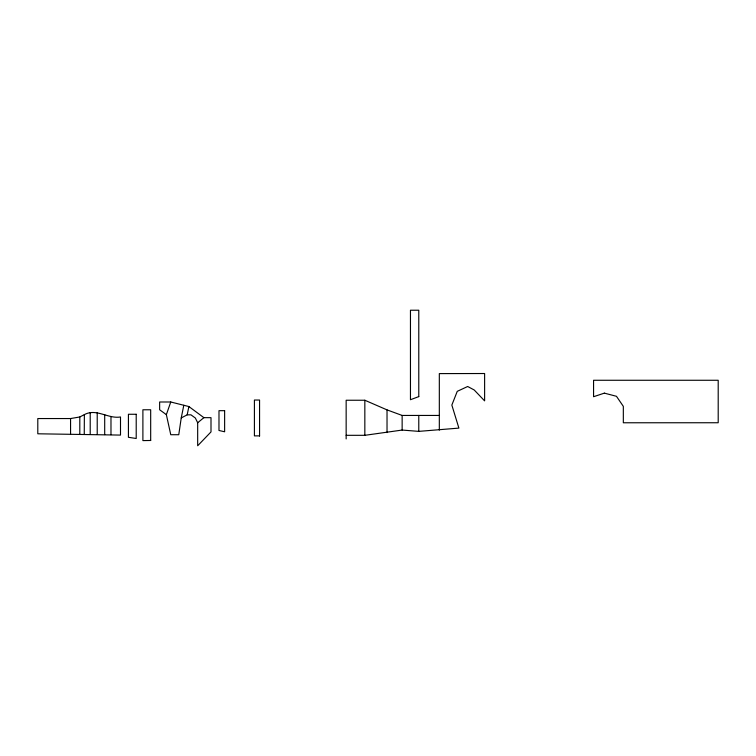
<?xml version="1.0" encoding="UTF-8"?>
<svg xmlns="http://www.w3.org/2000/svg" width="756" height="756" viewBox="0 0 756 756"><rect width="100%" height="100%" fill="white"/><g stroke="black" fill="none" stroke-linecap="round" stroke-linejoin="round"><path stroke-width="1.13" d="M84.256 434.303L84.37 414.6C96.475 408.051 108.165 419.126 120.497 416.972L120.497 435.087L37.8 433.793L37.8 418.55L70.563 418.55L79.805 416.972L84.37 414.6M181.232 417.936L178.766 434.719L170.761 434.719L166.358 414.647L170.761 401.994L188.887 406.548L203.893 417.662L211 417.662L211 431.912L197.675 445.775L197.675 422.755L195.35 418.021L190.956 414.836L187.186 414.836L181.232 417.936L183.812 405.273M187.186 414.836L188.887 406.548M197.675 422.755L203.893 417.662M346.154 435.314L364.836 435.314L402.145 430.06L418.777 431.374L458.892 428.104L451.842 405.074L457.257 391.343L467.671 386.496L474.201 389.973L484.615 400.878L484.615 373.521L439.321 373.606L439.321 430.136M439.321 415.441L402.145 415.441L387.025 409.884L364.836 400.245L346.154 400.245L346.154 438.924M170.761 401.994L159.639 401.994L159.639 409.771L166.358 414.647M259.563 435.872L254.413 435.872L254.413 400.037L259.563 400.037L259.563 436.08M418.777 415.441L418.777 431.374M402.145 415.441L402.145 430.06M387.025 409.884L387.025 432.583M364.836 400.245L364.836 435.314M110.981 416.972L110.981 434.681M104.697 414.6L104.697 434.596M97.222 412.672L97.222 434.483M90.21 412.672L90.21 434.388M79.805 416.972L79.805 434.237M70.563 418.55L70.563 434.105M418.777 396.616L410.461 399.716L410.461 310.225L418.777 310.225L418.777 396.616M604.365 393.139L593.564 396.72L593.564 380.268L718.2 380.268L718.2 422.746L623.331 422.774L623.331 406.359L616.471 396.295L604.365 393.139M150.68 440.483L142.893 440.606L142.893 409.771L150.68 409.771L150.68 440.483M224.626 410.678L218.985 410.678L218.985 430.476L224.626 431.78L224.626 410.678M136.212 414.269L128.425 414.269L128.425 437.299L136.212 438.489L136.212 414.269"/></g></svg>
